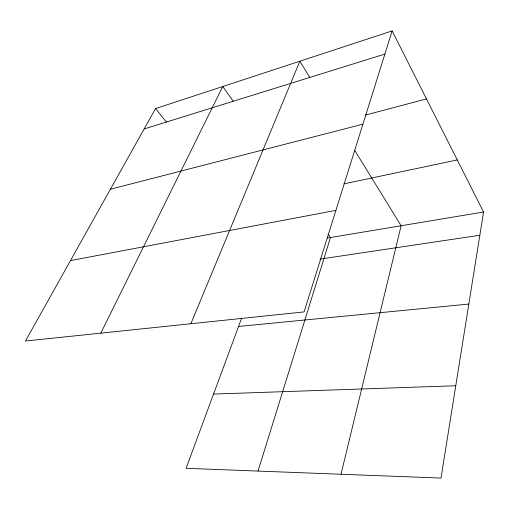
<?xml version="1.0" encoding="UTF-8"?>
<svg xmlns="http://www.w3.org/2000/svg" width="509" height="509" viewBox="0 0 509 509"><rect width="100%" height="100%" fill="white"/><g stroke="black" fill="none" stroke-linecap="round" stroke-linejoin="round"><path stroke-width="0.76" d="M392.146 30.915L304.083 311.909L25.45 341.03L155.557 108.582L392.146 30.915L483.55 212.011L441.004 478.085L186.078 468.312L241.559 318.322M341.017 474.248L401.117 225.748L354.633 150.225M258.018 471.067L330.487 237.518L328.203 234.318M190.869 323.743L299.839 61.22L309.784 77.374M100.807 333.153L222.745 86.524L233.268 101.278M144.149 128.968L384.887 54.081M365.144 115.161L426.472 98.924M110.408 189.24L362.923 124.171M343.849 183.857L457.273 159.953M70.465 260.608L335.915 210.357M327.382 238.04L483.55 212.011M320.085 259.094L479.834 235.247M238.549 326.454L468.834 304.058M213.538 394.068L455.771 385.746M155.557 108.582L166.456 122.147"/></g></svg>
